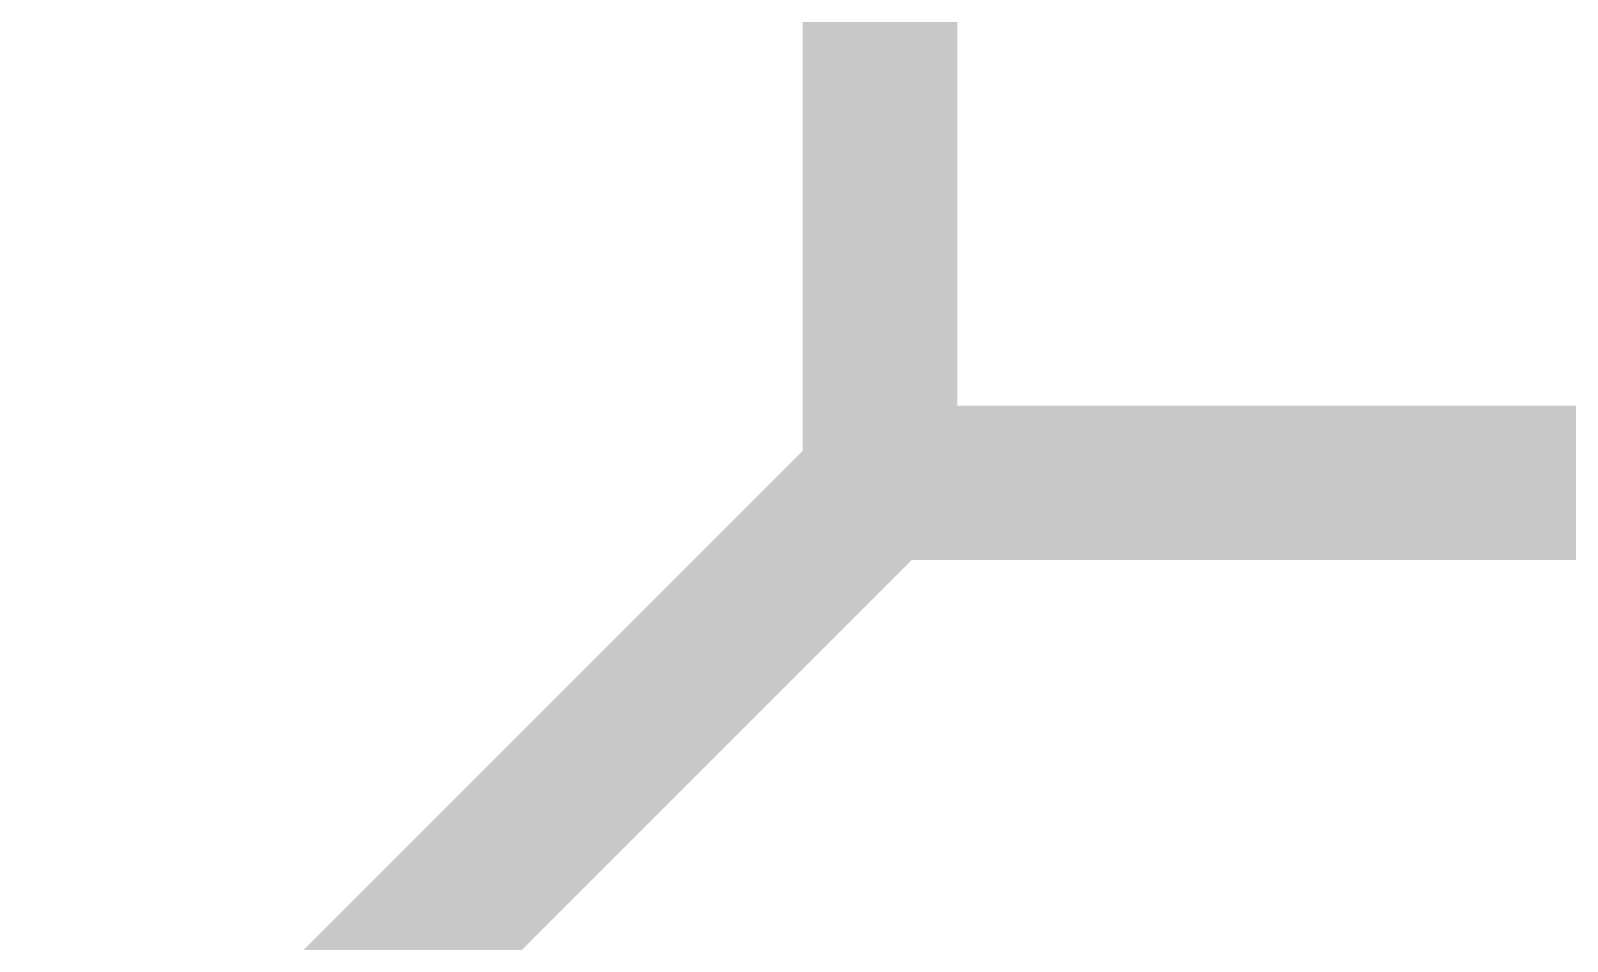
# Model space of a CAD drawing. Extents: x -90 to 26, y -1 to 33.
# Drawn here: x 6.858 to 9.386, y 13.215 to 14.714 of the extents above; entities that cross this region are included whole.
import ezdxf

# ---------------------------------------------------------------- set-up
doc = ezdxf.new("R2010")
doc.units = 0
doc.layers.add('16', color=132, linetype='CONTINUOUS')

msp = doc.modelspace()

# ---------------------------------------------------------------- linework, layer by layer
at = {"layer": '16', "const_width": 0.254}
for points in [[(8.255, 13.97), (8.255, 15.875)], [(8.255, 13.97), (6.985, 12.7)], [(15.24, 13.97), (8.255, 13.97)]]:
    msp.add_lwpolyline(points, dxfattribs=at)
at = {"layer": '16', "const_width": 0.127}
for points in [[(8.255, 14.0335, 1), (8.255, 13.9065)], [(8.2999, 13.9251, 1), (8.2101, 14.0149)], [(8.1915, 13.97, 1), (8.3185, 13.97)]]:
    msp.add_lwpolyline(points, format="xyb", dxfattribs=at)

doc.saveas('drawing.dxf')
